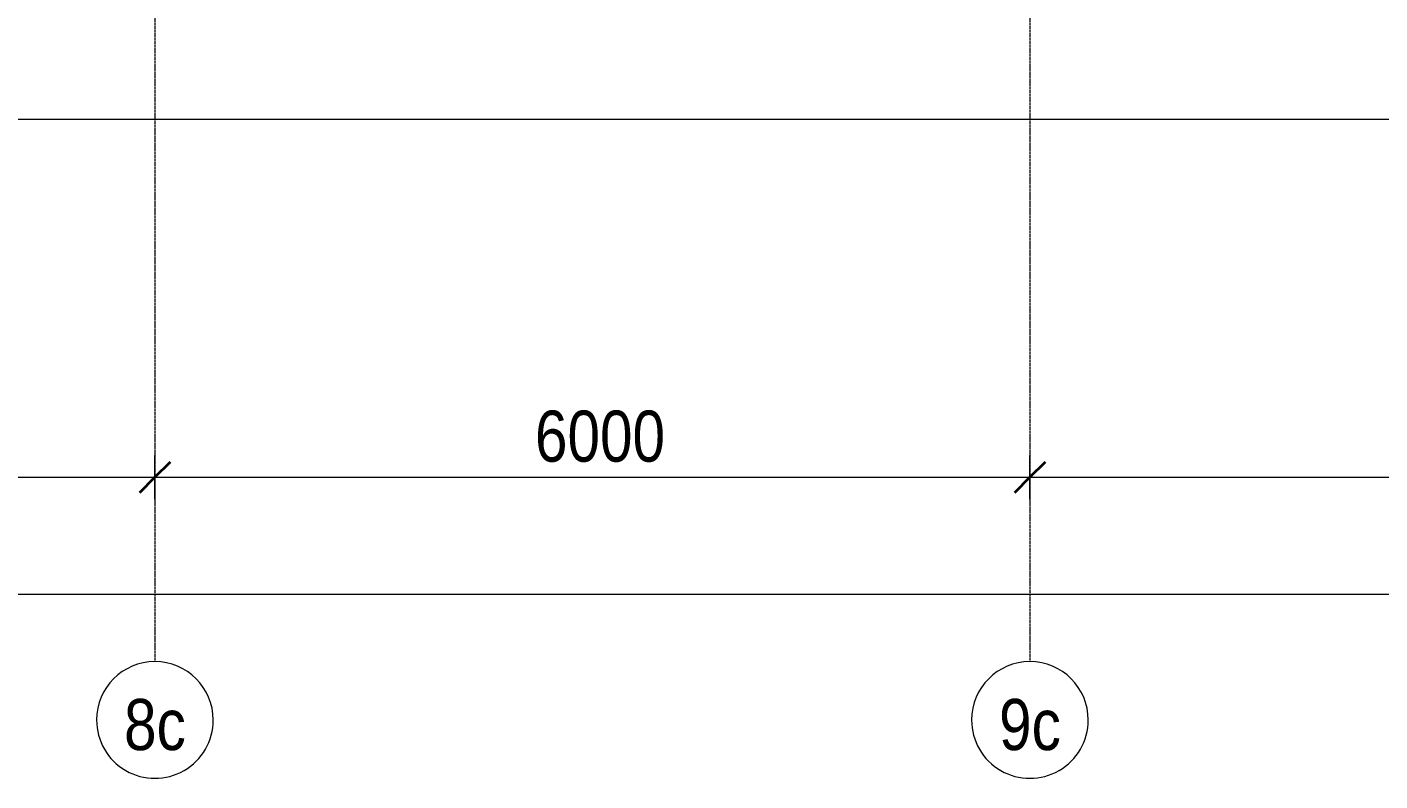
# Model space of a CAD drawing. Header units: metres. Extents: x 3659 to 143627, y -64119 to 51337.
# Drawn here: x 71186 to 80463, y -64119 to -58951 of the extents above; entities that cross this region are included whole.
import ezdxf

# ---------------------------------------------------------------- set-up
doc = ezdxf.new("R2010")
doc.units = ezdxf.units.M
doc.linetypes.add('ADSK_Линия сетки', pattern=[21, 12, -3, 3, -3])
for name, color, linetype, lineweight in [('A-ANNO-DIMS', 7, 'Continuous', 9), ('A-ANNO-DIMS-100', 7, 'Continuous', 9), ('A-DETL-MBND', 7, 'Continuous', 5), ('S-GRID', 7, 'Continuous', 9), ('S-GRID-IDEN', 7, 'Continuous', 9)]:
    doc.layers.add(name, color=color, linetype=linetype, lineweight=lineweight)
doc.styles.add('GOST Common_I', font='ARIALN.TTF', dxfattribs={"height": 350})
doc.dimstyles.new('ADSK_Основной_3_5', dxfattribs={"dimscale": 304.8, "dimtxt": 352.000249, "dimasz": 0.695866, "dimexe": 0.492126, "dimexo": 0.984252, "dimgap": 0, "dimtad": 1, "dimdec": 3, "dimrnd": 0.001, "dimdsep": 46, "dimtxsty": 'GOST Common_I', "dimblk1": 'OBLIQUE', "dimblk2": 'OBLIQUE', "dimsah": 1, "dimcen": 0.09, "dimdle": 0.492126, "dimazin": 0, "dimtfac": 1, "dimtdec": 4, "dimtix": 1, "dimtmove": 0, "dimatfit": 3, "dimfxl": 1, "dimtvp": 1, "dimtolj": 1, "dimtzin": 0, "dimarcsym": 2})

# ---------------------------------------------------------------- blocks, each defined once
blk = doc.blocks.new('Ось сетки - D8-1256827-2 этаж')
at = {"layer": 'S-GRID-IDEN'}
for start, end in [(360, 180), (180, 360)]:
    blk.add_arc((0, 0), 4, start, end, dxfattribs=at)
blk = doc.blocks.new('DIMBLOCK7-2 этаж')
at = {"layer": 'A-ANNO-DIMS-100', "transparency": 16777216}
for p, q in [((66062.7, -62188), (66062.7, -61888)), ((72062.7, -62188), (72062.7, -61888)), ((66062.7, -62038), (72062.7, -62038)), ((66062.7, -62038), (66062.7, -62188)), ((72062.7, -62038), (72062.7, -62188))]:
    blk.add_line(p, q, dxfattribs=at)
at = {"layer": 'A-ANNO-DIMS-100', "lineweight": 35, "transparency": 16777216}
for p, q in [((66062.7, -62038), (66168.7, -61931.9)), ((72062.7, -62038), (72168.7, -61931.9)), ((66062.7, -62038), (65956.6, -62144)), ((72062.7, -62038), (71956.6, -62144))]:
    blk.add_line(p, q, dxfattribs=at)
at = {"layer": 'A-ANNO-DIMS-100', "color": 0, "transparency": 16777216, "insert": (68668.9, -61580.6), "char_height": 350, "width": 945.031, "attachment_point": 1, "line_spacing_factor": 1.022761, "style": 'GOST Common_I'}
blk.add_mtext('6000', dxfattribs=at)
blk = doc.blocks.new('_Oblique')
at = {"color": 0, "linetype": 'ByBlock', "lineweight": -2}
blk.add_line((-0.5, -0.5), (0.5, 0.5), dxfattribs=at)
blk = doc.blocks.new('DIMBLOCK8-2 этаж')
at = {"layer": 'A-ANNO-DIMS-100', "transparency": 16777216}
for p, q in [((72062.7, -62188), (72062.7, -61888)), ((78062.7, -62188), (78062.7, -61888)), ((72062.7, -62038), (78062.7, -62038)), ((72062.7, -62038), (72062.7, -62188)), ((78062.7, -62038), (78062.7, -62188))]:
    blk.add_line(p, q, dxfattribs=at)
at = {"layer": 'A-ANNO-DIMS-100', "lineweight": 35, "transparency": 16777216}
for p, q in [((72062.7, -62038), (72168.7, -61931.9)), ((78062.7, -62038), (78168.7, -61931.9)), ((72062.7, -62038), (71956.6, -62144)), ((78062.7, -62038), (77956.6, -62144))]:
    blk.add_line(p, q, dxfattribs=at)
at = {"layer": 'A-ANNO-DIMS-100', "color": 0, "transparency": 16777216, "insert": (74668.9, -61580.6), "char_height": 350, "width": 945.031, "attachment_point": 1, "line_spacing_factor": 1.022761, "style": 'GOST Common_I'}
blk.add_mtext('6000', dxfattribs=at)
blk = doc.blocks.new('DIMBLOCK9-2 этаж')
at = {"layer": 'A-ANNO-DIMS-100', "transparency": 16777216}
for p, q in [((78062.7, -62188), (78062.7, -61888)), ((84062.7, -62188), (84062.7, -61888)), ((78062.7, -62038), (84062.7, -62038)), ((78062.7, -62038), (78062.7, -62188)), ((84062.7, -62038), (84062.7, -62188))]:
    blk.add_line(p, q, dxfattribs=at)
at = {"layer": 'A-ANNO-DIMS-100', "lineweight": 35, "transparency": 16777216}
for p, q in [((78062.7, -62038), (78168.7, -61931.9)), ((84062.7, -62038), (84168.7, -61931.9)), ((78062.7, -62038), (77956.6, -62144)), ((84062.7, -62038), (83956.6, -62144))]:
    blk.add_line(p, q, dxfattribs=at)
at = {"layer": 'A-ANNO-DIMS-100', "color": 0, "transparency": 16777216, "insert": (80668.9, -61580.6), "char_height": 350, "width": 945.031, "attachment_point": 1, "line_spacing_factor": 1.022761, "style": 'GOST Common_I'}
blk.add_mtext('6000', dxfattribs=at)
blk = doc.blocks.new('DIMBLOCK15-2 этаж')
at = {"layer": 'A-ANNO-DIMS-100', "transparency": 16777216}
for p, q in [((32662.7, -62893.6), (32662.7, -62688)), ((87462.7, -62893.6), (87462.7, -62688)), ((32512.7, -62838), (87612.7, -62838)), ((32662.7, -62838), (32662.7, -62893.6)), ((87462.7, -62838), (87462.7, -62893.6))]:
    blk.add_line(p, q, dxfattribs=at)
at = {"layer": 'A-ANNO-DIMS-100', "lineweight": 35, "transparency": 16777216}
for p, q in [((32662.7, -62838), (32768.7, -62731.9)), ((87462.7, -62838), (87568.7, -62731.9)), ((32662.7, -62838), (32556.6, -62944)), ((87462.7, -62838), (87356.6, -62944))]:
    blk.add_line(p, q, dxfattribs=at)
at = {"layer": 'A-ANNO-DIMS-100', "color": 0, "transparency": 16777216, "insert": (59555.5, -62380.6), "char_height": 350, "width": 1217.086, "attachment_point": 1, "line_spacing_factor": 1.022761, "style": 'GOST Common_I'}
blk.add_mtext('54800', dxfattribs=at)

msp = doc.modelspace()

# ---------------------------------------------------------------- linework, layer by layer
at = {"layer": 'A-DETL-MBND'}
msp.add_line((87495.5434, -59585.6443), (58369.9839, -59585.6443), dxfattribs=at)
at = {"layer": 'S-GRID', "linetype": 'ADSK_Линия сетки'}
for p, q in [((72062.6532, -38095.4453), (72062.6532, -63301.3643)), ((78062.6532, -38095.4453), (78062.6532, -63301.3643))]:
    msp.add_line(p, q, dxfattribs=at)

# ---------------------------------------------------------------- block references
at = {"layer": 'S-GRID-IDEN', "xscale": 99.99999999999993, "yscale": 99.99999999999993, "zscale": 99.99999999999993, "rotation": 180}
for p in [(72062.6532, -63701.3643), (78062.6532, -63701.3643)]:
    msp.add_blockref('Ось сетки - D8-1256827-2 этаж', p, dxfattribs=at)

# ---------------------------------------------------------------- texts
at = {"layer": 'S-GRID-IDEN', "char_height": 350, "width": 461.772, "attachment_point": 1, "style": 'GOST Common_I'}
for s, insert in [('8с', (71851.1192, -63557.5005)), ('9с', (77851.1192, -63557.5005))]:
    msp.add_mtext(s, dxfattribs=dict(at, insert=insert))

# ---------------------------------------------------------------- dimensions: what is measured, and where the dimension line sits
at = {"layer": 'A-ANNO-DIMS'}
for base, p1, p2, override, picture, middle in [((72062.6532, -62037.9522), (66062.6532, -61887.9749), (72062.6532, -61887.9749), {"dimpost": '<>', "dimfxl": 6000}, 'DIMBLOCK7-2 этаж', (69062.6532, -61862.9522)), ((78062.6532, -62037.9522), (72062.6532, -61887.9749), (78062.6532, -61887.9749), {"dimpost": '<>', "dimfxl": 6000}, 'DIMBLOCK8-2 этаж', (75062.6532, -61862.9522)), ((84062.6532, -62037.9522), (78062.6532, -61887.9749), (84062.6532, -61887.9749), {"dimpost": '<>', "dimfxl": 6000}, 'DIMBLOCK9-2 этаж', (81062.6532, -61862.9522)), ((87462.6532, -62837.9522), (32662.6532, -62593.647), (87462.6532, -62593.647), {"dimpost": '<>', "dimfxl": 54800}, 'DIMBLOCK15-2 этаж', (60062.6532, -62662.9522))]:
    dim = msp.add_linear_dim(base=base, p1=p1, p2=p2, dimstyle='ADSK_Основной_3_5', override=override, dxfattribs=at)
    dim.commit()
    dim.dimension.update_dxf_attribs({"geometry": picture, "text_midpoint": middle})

doc.saveas('drawing.dxf')
